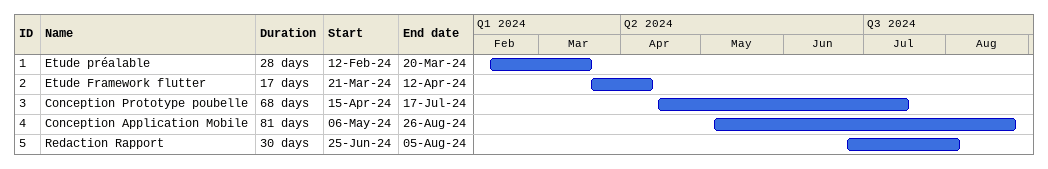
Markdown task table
| ID | Task | Duration | Start | Finish |
|---|---|---|---|---|
| 1 | Etude préalable | 28d | 2024-02-12 | 2024-03-20 |
| 2 | Etude Framework flutter | 17d | 2024-03-21 | 2024-04-12 |
| 3 | Conception Prototype poubelle | 68d | 2024-04-15 | 2024-07-17 |
| 4 | Conception Application Mobile | 81d | 2024-05-06 | 2024-08-26 |
| 5 | Redaction Rapport | 30d | 2024-06-25 | 2024-08-05 |
